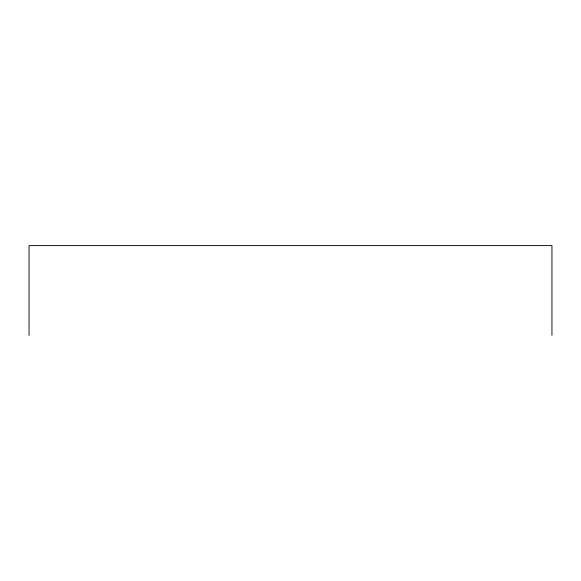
<?xml version="1.0" encoding="UTF-8"?>
<svg xmlns="http://www.w3.org/2000/svg" width="581" height="581" viewBox="0 0 581 581"><rect width="100%" height="100%" fill="white"/><g stroke="black" fill="none" stroke-linecap="round" stroke-linejoin="round"><path stroke-width="0.87" d="M551.95 335.397L551.95 245.603L29.05 245.603L29.05 335.397"/></g></svg>
